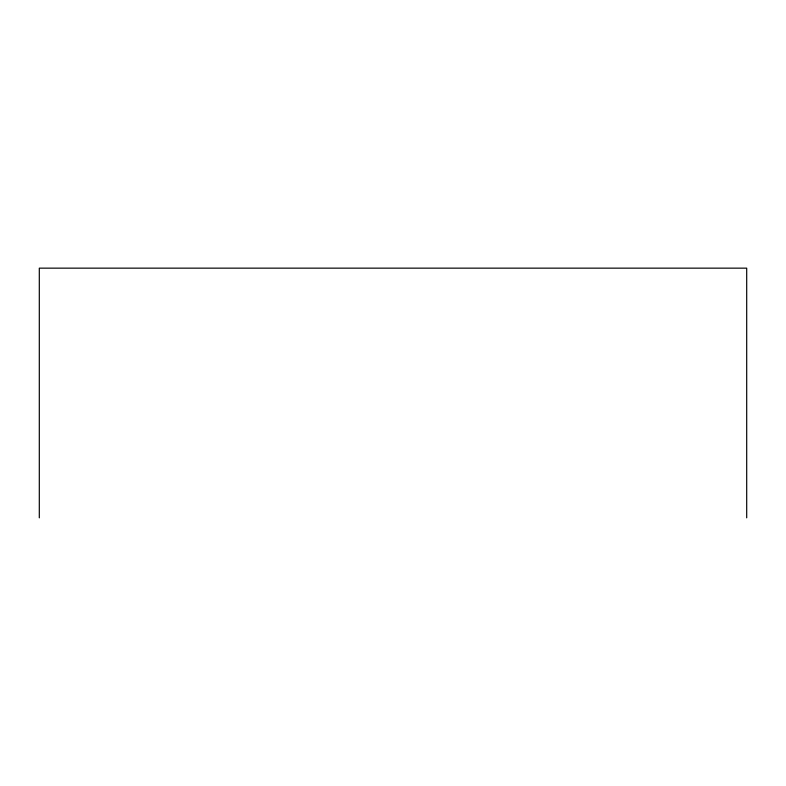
<?xml version="1.0" encoding="UTF-8"?>
<svg xmlns="http://www.w3.org/2000/svg" width="786" height="786" viewBox="0 0 786 786"><rect width="100%" height="100%" fill="white"/><g stroke="black" fill="none" stroke-linecap="round" stroke-linejoin="round"><path stroke-width="1.18" d="M746.7 517.846L746.7 268.154L39.3 268.154L39.3 517.846"/></g></svg>
